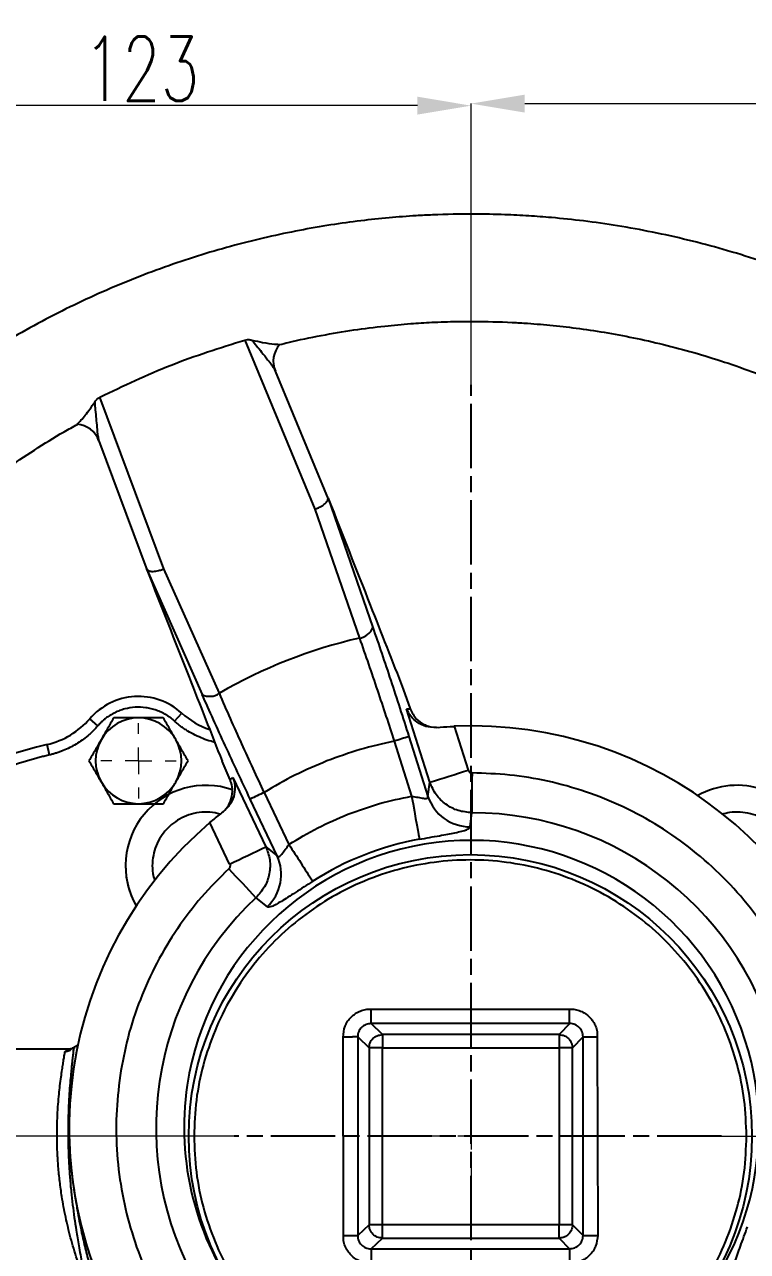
# Model space of a CAD drawing. Header units: millimetres. Extents: x 2251 to 4395, y 932 to 2449.
# Drawn here: x 3019.3 to 3154, y 1310.3 to 1539.1 of the extents above; entities that cross this region are included whole.
import ezdxf

# ---------------------------------------------------------------- set-up
doc = ezdxf.new("R2010")
doc.units = ezdxf.units.MM
doc.linetypes.add('AM_ISO08W050', pattern=[18, 12, -1.5, 3, -1.5])
for name, color, linetype, lineweight in [('10', 7, 'Continuous', 0), ('AM_5', 3, 'Continuous', 25), ('AM_7', 4, 'AM_ISO08W050', 25)]:
    doc.layers.add(name, color=color, linetype=linetype, lineweight=lineweight)
doc.styles.add('SLDTEXTSTYLE1', font='txt.shx', dxfattribs={"width": 0.7, "bigfont": 'gbcbig.shx'})
doc.dimstyles.new('SLDDIMSTYLE12$0', dxfattribs={"dimtxt": 12, "dimasz": 10, "dimexe": 0, "dimexo": 0.0625, "dimgap": 0.875, "dimtad": 1, "dimdec": 1, "dimlfac": 1.8, "dimrnd": 1e-09, "dimzin": 12, "dimdsep": 46, "dimtxsty": 'SLDTEXTSTYLE1', "dimcen": 0.09, "dimdle": 8.16, "dimclrd": 3, "dimclre": 3, "dimadec": 0, "dimazin": 3, "dimtfac": 1, "dimtdec": 1, "dimtofl": 0, "dimtmove": 0, "dimatfit": 3, "dimfxl": 0, "dimfrac": 2, "dimtolj": 1, "dimlwd": 5, "dimlwe": 5, "dimarcsym": 0})
doc.dimstyles.new('SLDDIMSTYLE12$3', dxfattribs={"dimtxt": 12, "dimasz": 10, "dimexe": 0, "dimexo": 0.0625, "dimgap": 0.875, "dimtad": 1, "dimdec": 1, "dimlfac": 1.8, "dimrnd": 1e-09, "dimzin": 12, "dimdsep": 46, "dimtxsty": 'SLDTEXTSTYLE1', "dimcen": 0.09, "dimdle": 8.16, "dimclrd": 3, "dimclre": 3, "dimadec": 0, "dimazin": 3, "dimtfac": 1, "dimtdec": 1, "dimtofl": 0, "dimtmove": 0, "dimatfit": 3, "dimfxl": 0, "dimfrac": 2, "dimtolj": 1, "dimlwd": 5, "dimlwe": 5, "dimarcsym": 0})

# ---------------------------------------------------------------- blocks, each defined once
blk = doc.blocks.new('SW_CENTERMARKSYMBOL_18')
at = {"layer": '10', "color": 0}
for p, q in [((0, 1), (0, 1.7)), ((0, 0), (0, 0.5)), ((-1, 0), (-1.7, 0)), ((0, 0), (-0.5, 0)), ((0, 0), (0, -0.5)), ((0, 0), (0.5, 0)), ((1, 0), (1.7, 0)), ((0, -1), (0, -1.7))]:
    blk.add_line(p, q, dxfattribs=at)
blk = doc.blocks.new('SW_CENTERMARKSYMBOL_25')
at = {"layer": '10', "color": 0}
for p, q in [((0, 1), (0, 1.4)), ((0, 0), (0, 0.5)), ((-1, 0), (-1.4, 0)), ((0, 0), (-0.5, 0)), ((0, 0), (0, -0.5)), ((0, 0), (0.5, 0)), ((1, 0), (1.4, 0)), ((0, -1), (0, -1.4))]:
    blk.add_line(p, q, dxfattribs=at)
blk = doc.blocks.new('*D79')
at = {"layer": 'AM_5', "color": 3, "lineweight": 5, "transparency": 16777216}
blk.add_line((3102.51, 1472.02), (3102.51, 1524.39), dxfattribs=at)
at = {"layer": 'AM_5', "color": 3, "linetype": 'Continuous', "lineweight": 5, "transparency": 16777216}
for p, q in [((3112.51, 1524.39), (3269.59, 1524.39)), ((3279.59, 1406.12), (3279.59, 1524.39))]:
    blk.add_line(p, q, dxfattribs=at)
at = {"layer": 'AM_5', "color": 3, "transparency": 16777216}
for points in [[(3112.51, 1526.06), (3112.51, 1522.72), (3102.51, 1524.39)], [(3269.59, 1526.06), (3269.59, 1522.72), (3279.59, 1524.39)]]:
    blk.add_solid(points, dxfattribs=at)
at = {"layer": 'Defpoints', "color": 0, "transparency": 16777216}
for p in [(3279.59, 1524.39), (3102.51, 1471.96), (3279.59, 1406.06)]:
    blk.add_point(p, dxfattribs=at)
at = {"layer": 'AM_5', "color": 0, "transparency": 16777216, "insert": (3191.05, 1531.26), "char_height": 12, "attachment_point": 5, "style": 'SLDTEXTSTYLE1'}
blk.add_mtext('\\A1;178', dxfattribs=at)
blk = doc.blocks.new('*D80')
at = {"layer": 'AM_5', "color": 3, "linetype": 'Continuous', "lineweight": 5, "transparency": 16777216}
for p, q in [((2979.59, 1366.36), (2979.59, 1524.01)), ((3092.51, 1524.01), (2989.59, 1524.01))]:
    blk.add_line(p, q, dxfattribs=at)
at = {"layer": 'AM_5', "color": 3, "lineweight": 5, "transparency": 16777216}
blk.add_line((3102.51, 1472.02), (3102.51, 1524.01), dxfattribs=at)
at = {"layer": 'AM_5', "color": 3, "transparency": 16777216}
for points in [[(2989.59, 1525.68), (2989.59, 1522.34), (2979.59, 1524.01)], [(3092.51, 1525.68), (3092.51, 1522.34), (3102.51, 1524.01)]]:
    blk.add_solid(points, dxfattribs=at)
at = {"layer": 'Defpoints', "color": 0, "transparency": 16777216}
for p in [(2979.59, 1524.01), (3102.51, 1471.96), (2979.59, 1366.29)]:
    blk.add_point(p, dxfattribs=at)
at = {"layer": 'AM_5', "color": 0, "transparency": 16777216, "insert": (3041.05, 1530.88), "char_height": 12, "attachment_point": 5, "style": 'SLDTEXTSTYLE1'}
blk.add_mtext('\\A1;123', dxfattribs=at)
blk = doc.blocks.new('*D73')
at = {"layer": 'AM_5', "color": 3, "lineweight": 5, "transparency": 16777216}
blk.add_line((3058.3, 1331.83), (2907.96, 1331.83), dxfattribs=at)
at = {"layer": 'AM_5', "color": 3, "linetype": 'Continuous', "lineweight": 5, "transparency": 16777216}
for p, q in [((2907.96, 1321.83), (2907.96, 1100.2)), ((3037.59, 1090.2), (2907.96, 1090.2))]:
    blk.add_line(p, q, dxfattribs=at)
at = {"layer": 'AM_5', "color": 3, "transparency": 16777216}
for points in [[(2906.29, 1321.83), (2909.62, 1321.83), (2907.96, 1331.83)], [(2906.29, 1100.2), (2909.62, 1100.2), (2907.96, 1090.2)]]:
    blk.add_solid(points, dxfattribs=at)
at = {"layer": 'Defpoints', "color": 0, "transparency": 16777216}
for p in [(3058.36, 1331.83), (2907.96, 1090.2), (3037.65, 1090.2)]:
    blk.add_point(p, dxfattribs=at)
at = {"layer": 'AM_5', "color": 0, "transparency": 16777216, "insert": (2901.08, 1164.12), "char_height": 12, "attachment_point": 5, "rotation": 90, "style": 'SLDTEXTSTYLE1'}
blk.add_mtext('\\A1;245', dxfattribs=at)
blk = doc.blocks.new('*D75')
at = {"layer": 'AM_5', "color": 3, "lineweight": 5, "transparency": 16777216}
blk.add_line((3394.85, 1449.28), (3409.2, 1449.28), dxfattribs=at)
at = {"layer": 'AM_5', "color": 3, "linetype": 'Continuous', "lineweight": 5, "transparency": 16777216}
for p, q in [((3409.2, 1439.28), (3409.2, 1341.83)), ((3149.26, 1331.83), (3409.2, 1331.83))]:
    blk.add_line(p, q, dxfattribs=at)
at = {"layer": 'AM_5', "color": 3, "transparency": 16777216}
for points in [[(3407.54, 1439.28), (3410.87, 1439.28), (3409.2, 1449.28)], [(3407.54, 1341.83), (3410.87, 1341.83), (3409.2, 1331.83)]]:
    blk.add_solid(points, dxfattribs=at)
at = {"layer": 'Defpoints', "color": 0, "transparency": 16777216}
for p in [(3394.79, 1449.28), (3149.2, 1331.83), (3409.2, 1331.83)]:
    blk.add_point(p, dxfattribs=at)
at = {"layer": 'AM_5', "color": 0, "transparency": 16777216, "insert": (3402.33, 1399.78), "char_height": 12, "attachment_point": 5, "rotation": 90, "style": 'SLDTEXTSTYLE1'}
blk.add_mtext('\\A1;115', dxfattribs=at)
blk = doc.blocks.new('*D65')
at = {"layer": 'AM_5', "color": 3, "linetype": 'Continuous', "lineweight": 5, "transparency": 16777216}
blk.add_line((3266.32, 1484.58), (3232.64, 1458.58), dxfattribs=at)
at = {"layer": 'AM_5', "color": 3, "lineweight": 5, "transparency": 16777216}
for p, q in [((3165.26, 1406.65), (3165.44, 1406.65)), ((3165.35, 1406.56), (3165.35, 1406.74))]:
    blk.add_line(p, q, dxfattribs=at)
at = {"layer": 'AM_5', "color": 3, "transparency": 16777216}
blk.add_solid([(3231.62, 1459.9), (3233.66, 1457.26), (3224.72, 1452.47)], dxfattribs=at)
at = {"layer": 'Defpoints', "color": 0, "transparency": 16777216}
for p in [(3224.72, 1452.47), (3105.98, 1360.82)]:
    blk.add_point(p, dxfattribs=at)
at = {"layer": 'AM_5', "color": 0, "transparency": 16777216, "insert": (3249.24, 1480.08), "char_height": 12, "attachment_point": 5, "rotation": 37.6642, "style": 'SLDTEXTSTYLE1'}
blk.add_mtext('\\A1;%%C345', dxfattribs=at)

msp = doc.modelspace()

# ---------------------------------------------------------------- linework, layer by layer
at = {"color": 7, "linetype": 'Continuous', "lineweight": 25}
for p, q in [((3060.326, 1480.303), (3073.403, 1448.75)), ((3075.93, 1450.641), (3066.017, 1474.484)), ((3045.257, 1437.66), (3033.319, 1469.661)), ((3033.118, 1461.521), (3042.116, 1437.317)), ((3075.842, 1450.825), (3084.18, 1426.72)), ((3073.403, 1448.75), (3081.691, 1424.708)), ((3042.055, 1437.512), (3052.385, 1414.192)), ((3055.58, 1414.42), (3045.257, 1437.66)), ((3089.852, 1415.213), (3091.157, 1411.532)), ((3032.942, 1408.365), (3031.428, 1409.673)), ((3047.227, 1409.236), (3048.571, 1410.717)), ((3090.49, 1411.496), (3091.157, 1411.532)), ((3094.826, 1397.842), (3090.49, 1411.496)), ((3094.136, 1408.43), (3095.026, 1408.158)), ((3095.026, 1408.158), (3095.031, 1408.158)), ((3095.031, 1408.158), (3096.48, 1408.066)), ((3099.367, 1408.259), (3101.96, 1400.093)), ((3088.171, 1405.486), (3091.427, 1395.232)), ((3090.922, 1406.353), (3094.463, 1395.201)), ((3023.936, 1402.922), (3023.482, 1404.87)), ((3057.588, 1398.302), (3056.092, 1401.754)), ((3057.588, 1398.302), (3058.121, 1398.741)), ((3058.121, 1398.741), (3064.264, 1385.8)), ((3063.947, 1395.941), (3068.561, 1386.222)), ((3094.463, 1395.201), (3094.826, 1397.842)), ((3057.326, 1393.623), (3057.33, 1393.626)), ((3057.33, 1393.626), (3057.657, 1394.315)), ((3066.358, 1384.127), (3061.341, 1394.698)), ((3102.355, 1389.516), (3102.671, 1392.149)), ((3057.5, 1382.575), (3053.827, 1390.315)), ((3064.264, 1385.8), (3066.358, 1384.127)), ((3038.088, 1382.294), (3038.088, 1382.245)), ((3062.41, 1376.285), (3064.464, 1374.587)), ((3083.854, 1355.493), (3120.825, 1355.505)), ((3085.965, 1350.762), (3083.854, 1352.829)), ((3120.888, 1352.829), (3083.854, 1352.829)), ((3120.888, 1352.829), (3118.94, 1350.762)), ((3078.707, 1313.304), (3078.672, 1350.277)), ((3081.368, 1350.343), (3083.478, 1348.276)), ((3081.368, 1350.343), (3081.368, 1313.309)), ((3118.94, 1350.762), (3085.965, 1350.762)), ((3121.428, 1348.275), (3123.372, 1350.338)), ((3123.372, 1313.313), (3123.372, 1350.338)), ((3126.034, 1350.333), (3126.11, 1313.308)), ((3027.562, 1348.062), (3017.415, 1348.062)), ((3028.498, 1348.371), (3028.585, 1348.378)), ((3028.585, 1348.378), (3028.707, 1348.388)), ((3028.798, 1348.598), (3028.79, 1348.491)), ((3083.478, 1348.276), (3083.478, 1315.301)), ((3085.965, 1315.305), (3085.965, 1348.28)), ((3085.965, 1348.28), (3118.94, 1348.28)), ((3118.94, 1348.28), (3118.94, 1315.305)), ((3121.428, 1315.301), (3121.428, 1348.275)), ((3027.587, 1333.519), (3027.587, 1333.506)), ((3049.861, 1331.962), (3049.861, 1331.953)), ((3083.478, 1315.301), (3081.368, 1313.309)), ((3118.94, 1315.305), (3085.965, 1315.305)), ((3123.372, 1313.313), (3121.428, 1315.301)), ((3083.858, 1310.825), (3085.965, 1312.812)), ((3085.965, 1312.812), (3118.94, 1312.812)), ((3118.94, 1312.812), (3120.884, 1310.825)), ((3083.858, 1310.825), (3120.884, 1310.825))]:
    msp.add_line(p, q, dxfattribs=at)
at = {"color": 7, "linetype": 'Continuous', "lineweight": 25, "flags": 128}
for points in [[(3102.681, 1399.562), (3102.679, 1398.228), (3102.678, 1396.937), (3102.676, 1395.73), (3102.674, 1394.646), (3102.673, 1393.719), (3102.672, 1392.979), (3102.671, 1392.45), (3102.671, 1392.149)], [(3091.427, 1395.232), (3091.688, 1393.786), (3091.941, 1392.387), (3092.177, 1391.079), (3092.39, 1389.904), (3092.571, 1388.899), (3092.716, 1388.098), (3092.82, 1387.525), (3092.88, 1387.198)], [(3085.965, 1350.762), (3085.965, 1350.674), (3085.965, 1350.506), (3085.965, 1350.263), (3085.965, 1349.953), (3085.965, 1349.587), (3085.965, 1349.176), (3085.965, 1348.736), (3085.965, 1348.28)], [(3118.94, 1350.762), (3118.94, 1350.674), (3118.94, 1350.506), (3118.94, 1350.263), (3118.94, 1349.953), (3118.94, 1349.587), (3118.94, 1349.176), (3118.94, 1348.736), (3118.94, 1348.28)], [(3085.965, 1312.812), (3085.965, 1312.899), (3085.965, 1313.067), (3085.965, 1313.311), (3085.965, 1313.623), (3085.965, 1313.991), (3085.965, 1314.404), (3085.965, 1314.847), (3085.965, 1315.305)], [(3118.94, 1312.812), (3118.94, 1312.899), (3118.94, 1313.067), (3118.94, 1313.311), (3118.94, 1313.623), (3118.94, 1313.991), (3118.94, 1314.404), (3118.94, 1314.847), (3118.94, 1315.305)], [(3083.858, 1310.825), (3083.858, 1310.729), (3083.858, 1310.544), (3083.858, 1310.275), (3083.858, 1309.933), (3083.858, 1309.527), (3083.858, 1309.073), (3083.858, 1308.586), (3083.858, 1308.082)], [(3120.884, 1310.825), (3120.884, 1310.729), (3120.884, 1310.544), (3120.884, 1310.275), (3120.884, 1309.933), (3120.884, 1309.527), (3120.884, 1309.073), (3120.884, 1308.586), (3120.884, 1308.082)]]:
    msp.add_lwpolyline(points, dxfattribs=at)
at = {"color": 7, "linetype": 'Continuous', "lineweight": 25}
msp.add_circle((3102.361, 1331.828), 52.5, dxfattribs=at)
for centre, radius, start, end in [((3070.305, 1476.328), 4.668, 137.52481, 203.27152), ((3028.724, 1459.944), 4.668, 19.7383, 85.47923), ((3081.297, 1427.741), 3.058, 277.39752, 340.49784), ((3102.587, 1333.396), 93.672, 102.88972, 120.12054), ((3053.796, 1416.916), 3.068, 242.60529, 305.56074), ((3040.509, 1401.828), 12, 47.79455, 139.17857), ((3020.077, 1419.478), 15, 283.12199, 319.17857), ((3040.509, 1401.828), 8, 90, 150), ((3040.509, 1401.828), 8, 30, 90), ((3058.648, 1421.828), 15, 227.79455, 251.05872), ((3102.587, 1333.328), 75, 10.54851, 92.46086), ((3040.509, 1401.828), 8, 150, 210), ((3040.509, 1401.828), 8, 330, 30), ((3211.445, 1019.289), 405.394, 107.29542, 107.70302), ((3040.509, 1331.828), 75, 103.12199, 152.6419), ((2781.889, 2402.056), 1051.844, 287.308245, 287.715785), ((3040.509, 1401.828), 8, 210, 270), ((3053.088, 1382.256), 15, 70.68701, 209.89018), ((3040.509, 1401.828), 8, 270, 330), ((3247.873, 1007.06), 430.183, 115.31225, 115.69693), ((3152.083, 1382.256), 15, 70.97396, 119.21781), ((3102.324, 1397.793), 8.277, 198.25, 270.21482), ((3102.587, 1333.34), 58.809, 13.09228, 89.91829), ((3102.587, 1333.328), 75, 130.5515, 212.46111), ((3102.587, 1333.419), 53.574, 308.26934, 171.50515), ((3102.587, 1333.402), 54.664, 100.22856, 122.78193), ((2580.594, 2391.503), 1115.963, 295.299462, 295.684155), ((5061.15, 2667.469), 2368.967, 212.741266, 212.938789), ((3053.088, 1382.206), 15, 179.85416, 209.77464), ((3058.839, 1380.661), 8.279, 312.79782, 24.74766), ((4305.709, 2547.49), 1708.073, 223.040922, 223.289717), ((3102.587, 1333.34), 58.809, 133.09211, 209.9183), ((3085.426, 982.744), 365.536, 89.91553, 90.30529), ((3119.485, 988.494), 359.787, 89.69056, 90.08686), ((3102.587, 1333.419), 53.574, 171.50512, 216.90515), ((3102.587, 1333.316), 75, 179.85416, 214.67082), ((3085.426, 949.769), 365.536, 89.91553, 90.30529), ((3119.485, 955.519), 359.787, 89.69056, 90.08686), ((3125.51, 1709.073), 395.766, 269.69056, 270.08686)]:
    msp.add_arc(centre, radius, start, end, dxfattribs=at)
for points, knots in [([(3102.154, 1163.097), (3104.714, 1163.122), (3108.295, 1163.157), (3113.564, 1163.435), (3118.028, 1163.771), (3123.344, 1164.336), (3128.913, 1165.11), (3134.727, 1166.12), (3140.698, 1167.376), (3146.774, 1168.886), (3152.912, 1170.657), (3159.077, 1172.691), (3165.241, 1174.991), (3171.378, 1177.556), (3177.466, 1180.386), (3183.485, 1183.48), (3189.418, 1186.835), (3195.247, 1190.447), (3200.957, 1194.312), (3206.532, 1198.427), (3211.96, 1202.784), (3217.225, 1207.378), (3222.317, 1212.203), (3227.222, 1217.25), (3231.928, 1222.513), (3236.426, 1227.983), (3240.704, 1233.651), (3244.753, 1239.509), (3248.563, 1245.545), (3252.124, 1251.751), (3255.43, 1258.116), (3258.471, 1264.628), (3261.24, 1271.277), (3263.73, 1278.052), (3265.935, 1284.94), (3267.85, 1291.928), (3269.469, 1299.006), (3270.787, 1306.16), (3271.799, 1313.377), (3272.504, 1320.644), (3272.897, 1327.948), (3272.976, 1335.276), (3272.739, 1342.614), (3272.184, 1349.949), (3271.312, 1357.266), (3270.122, 1364.553), (3268.614, 1371.796), (3266.789, 1378.98), (3264.648, 1386.093), (3262.194, 1393.121), (3259.43, 1400.049), (3256.357, 1406.866), (3252.98, 1413.556), (3249.302, 1420.108), (3245.329, 1426.508), (3241.064, 1432.744), (3236.512, 1438.802), (3231.68, 1444.67), (3226.573, 1450.336), (3221.197, 1455.789), (3215.75, 1460.837), (3210.277, 1465.489), (3204.818, 1469.758), (3199.194, 1473.801), (3193.412, 1477.609), (3187.485, 1481.177), (3181.422, 1484.499), (3175.236, 1487.569), (3168.94, 1490.383), (3162.546, 1492.935), (3156.071, 1495.221), (3149.533, 1497.237), (3142.958, 1498.98), (3136.385, 1500.445), (3129.892, 1501.626), (3123.602, 1502.523), (3118.078, 1503.107), (3113.196, 1503.474), (3108.371, 1503.714), (3102.397, 1503.831), (3096.88, 1503.721), (3091.611, 1503.449), (3087.147, 1503.112), (3081.831, 1502.547), (3076.262, 1501.773), (3070.448, 1500.763), (3064.477, 1499.507), (3058.401, 1497.996), (3052.263, 1496.226), (3046.098, 1494.192), (3039.934, 1491.892), (3033.797, 1489.327), (3027.709, 1486.496), (3021.69, 1483.403), (3015.757, 1480.048), (3009.928, 1476.436), (3004.218, 1472.57), (2998.642, 1468.456), (2993.215, 1464.099), (2987.95, 1459.505), (2982.858, 1454.68), (2977.953, 1449.633), (2973.246, 1444.37), (2968.749, 1438.9), (2964.47, 1433.231), (2960.422, 1427.374), (2956.612, 1421.338), (2953.05, 1415.132), (2949.746, 1408.767), (2946.703, 1402.255), (2943.941, 1395.604), (2941.604, 1389.321), (2940.325, 1385.216), (2939.762, 1383.408)], [0, 0, 0, 0, 0.0102074, 0.014274, 0.021037, 0.0280561, 0.0355867, 0.0434511, 0.0515783, 0.0599113, 0.0684099, 0.0770439, 0.085791, 0.0946336, 0.1035582, 0.112554, 0.1216124, 0.1307262, 0.1398897, 0.1490979, 0.1583469, 0.1676331, 0.1769537, 0.1863062, 0.1956884, 0.2050985, 0.2145348, 0.2239961, 0.233481, 0.2429885, 0.2525178, 0.262068, 0.2716385, 0.2812287, 0.2908382, 0.3004664, 0.3101132, 0.3197782, 0.3294613, 0.3391624, 0.3488814, 0.3586183, 0.3683733, 0.3781464, 0.387938, 0.3977483, 0.4075776, 0.4174265, 0.4272956, 0.4371854, 0.4470968, 0.4570307, 0.4669882, 0.4769704, 0.486979, 0.4970156, 0.5070822, 0.5171812, 0.5273154, 0.5374882, 0.5477037, 0.5569145, 0.5661226, 0.5753266, 0.5845258, 0.5937191, 0.6029052, 0.6120821, 0.6212471, 0.6303962, 0.6395236, 0.6486197, 0.6576679, 0.6666375, 0.6754633, 0.6839789, 0.6919633, 0.6976055, 0.7035012, 0.7112199, 0.7214273, 0.7254939, 0.7322569, 0.739276, 0.7468066, 0.754671, 0.7627982, 0.7711312, 0.7796298, 0.7882638, 0.7970109, 0.8058535, 0.8147781, 0.8237739, 0.8328323, 0.8419461, 0.8511096, 0.8603178, 0.8695668, 0.878853, 0.8881736, 0.8975261, 0.9069083, 0.9163184, 0.9257547, 0.935216, 0.9447009, 0.9542084, 0.9637377, 0.9732879, 0.9828584, 0.9924486, 1, 1, 1, 1]), ([(3066.87, 1479.456), (3067.385, 1479.59), (3069.933, 1480.252), (3074.53, 1481.176), (3080.535, 1482.204), (3086.103, 1482.911), (3090.948, 1483.357), (3095.418, 1483.635), (3099.323, 1483.773), (3101.922, 1483.782), (3102.97, 1483.786)], [0, 0, 0, 0, 0.0437848, 0.2166657, 0.3856416, 0.5451731, 0.6784691, 0.7860719, 0.9137261, 1, 1, 1, 1]), ([(3102.97, 1483.786), (3105.371, 1483.749), (3108.729, 1483.696), (3113.672, 1483.392), (3117.862, 1483.035), (3122.848, 1482.444), (3128.07, 1481.645), (3133.516, 1480.607), (3139.104, 1479.323), (3144.783, 1477.785), (3150.511, 1475.987), (3156.255, 1473.927), (3161.985, 1471.602), (3167.677, 1469.015), (3173.309, 1466.165), (3178.861, 1463.055), (3184.314, 1459.688), (3189.651, 1456.069), (3194.857, 1452.202), (3199.916, 1448.093), (3204.814, 1443.749), (3209.537, 1439.176), (3214.073, 1434.383), (3218.409, 1429.377), (3222.534, 1424.168), (3226.436, 1418.765), (3230.105, 1413.177), (3233.532, 1407.416), (3236.706, 1401.493), (3239.62, 1395.418), (3242.264, 1389.203), (3244.632, 1382.861), (3246.717, 1376.403), (3248.512, 1369.844), (3250.012, 1363.196), (3251.21, 1356.472), (3252.107, 1349.686), (3252.683, 1342.852), (3252.957, 1336.786), (3252.905, 1333.002), (3252.885, 1331.508)], [0, 0, 0, 0, 0.0302952, 0.0423856, 0.0624901, 0.08336, 0.1057536, 0.1291426, 0.1533151, 0.1781023, 0.2033838, 0.2290707, 0.2550958, 0.2814075, 0.3079654, 0.3347376, 0.3616982, 0.3888263, 0.4161047, 0.4435189, 0.4710571, 0.4987089, 0.526466, 0.5543209, 0.5822674, 0.6103001, 0.6384144, 0.6666062, 0.6948723, 0.7232096, 0.7516156, 0.7800883, 0.8086258, 0.8372268, 0.86589, 0.8946146, 0.9234, 0.9522458, 0.9811519, 1, 1, 1, 1]), ([(3033.319, 1469.661), (3037.694, 1471.756), (3046.443, 1475.946), (3055.698, 1478.85), (3060.326, 1480.303)], [0, 0, 0, 0, 0.5000005, 1, 1, 1, 1]), ([(3060.326, 1480.303), (3060.487, 1480.335), (3060.88, 1480.413), (3061.328, 1480.355), (3061.593, 1480.298), (3061.662, 1480.283)], [0, 0, 0, 0, 0.341269, 0.8293072, 1, 1, 1, 1]), ([(3061.662, 1480.283), (3062.334, 1480.135), (3063.86, 1479.8), (3065.56, 1479.563), (3066.558, 1479.487), (3066.839, 1479.482), (3066.865, 1479.481), (3066.862, 1479.48), (3066.862, 1479.48)], [0, 0, 0, 0, 0.2966806, 0.6733316, 0.8397548, 0.9603625, 0.9947799, 1, 1, 1, 1]), ([(3061.662, 1480.283), (3061.944, 1479.933), (3062.558, 1479.173), (3063.546, 1477.936), (3064.38, 1476.897), (3064.982, 1476.111), (3065.318, 1475.652), (3065.618, 1475.214), (3065.872, 1474.811), (3065.973, 1474.583), (3066.017, 1474.484)], [0, 0, 0, 0, 0.1610867, 0.3498451, 0.5866141, 0.6799431, 0.7629076, 0.8357476, 0.9281628, 1, 1, 1, 1]), ([(3032.338, 1468.711), (3032.453, 1468.872), (3032.658, 1469.16), (3033.014, 1469.489), (3033.245, 1469.619), (3033.319, 1469.661)], [0, 0, 0, 0, 0.4617935, 0.8273361, 1, 1, 1, 1]), ([(3029.092, 1464.598), (3029.091, 1464.598), (3029.084, 1464.593), (3029.239, 1464.737), (3029.788, 1465.322), (3030.578, 1466.268), (3031.447, 1467.412), (3032.042, 1468.278), (3032.338, 1468.711)], [0, 0, 0, 0, 0.0052395, 0.1256641, 0.3267214, 0.5479449, 0.7742384, 1, 1, 1, 1]), ([(3032.338, 1468.711), (3032.372, 1468.232), (3032.445, 1467.183), (3032.613, 1465.61), (3032.752, 1463.947), (3032.869, 1462.458), (3033.045, 1461.795), (3033.118, 1461.521)], [0, 0, 0, 0, 0.1729775, 0.3788008, 0.583252, 0.8278203, 1, 1, 1, 1]), ([(2994.003, 1229.504), (2993.042, 1230.505), (2990.553, 1233.097), (2986.771, 1237.511), (2982.64, 1242.713), (2978.739, 1248.118), (2975.07, 1253.705), (2971.643, 1259.466), (2968.469, 1265.39), (2965.555, 1271.465), (2962.911, 1277.68), (2960.542, 1284.022), (2958.458, 1290.479), (2956.663, 1297.039), (2955.163, 1303.687), (2953.964, 1310.411), (2953.07, 1317.197), (2952.485, 1324.03), (2952.211, 1330.898), (2952.252, 1337.786), (2952.61, 1344.678), (2953.285, 1351.562), (2954.278, 1358.422), (2955.589, 1365.244), (2957.219, 1372.013), (2959.164, 1378.715), (2961.424, 1385.335), (2963.996, 1391.858), (2966.877, 1398.271), (2970.063, 1404.559), (2973.551, 1410.708), (2977.336, 1416.703), (2981.412, 1422.533), (2985.775, 1428.181), (2990.419, 1433.637), (2995.338, 1438.886), (3000.348, 1443.743), (3005.402, 1448.215), (3010.461, 1452.312), (3015.687, 1456.189), (3021.081, 1459.819), (3025.557, 1462.617), (3028.282, 1464.114), (3029.108, 1464.568)], [0, 0, 0, 0, 0.0151775, 0.0393292, 0.0635604, 0.0878663, 0.1122429, 0.1366868, 0.161195, 0.1857649, 0.2103945, 0.2350819, 0.2598255, 0.2846241, 0.3094766, 0.3343824, 0.3593409, 0.3843518, 0.409415, 0.4345306, 0.4596989, 0.4849206, 0.5101965, 0.5355275, 0.5609152, 0.5863611, 0.6118672, 0.6374358, 0.6630699, 0.6887726, 0.714548, 0.7404006, 0.7663359, 0.7923603, 0.8184816, 0.8447092, 0.8710544, 0.8948026, 0.918543, 0.942272, 0.9659875, 0.9896862, 1, 1, 1, 1]), ([(3073.403, 1448.75), (3073.44, 1448.763), (3073.544, 1448.801), (3073.889, 1448.938), (3074.518, 1449.239), (3075.139, 1449.66), (3075.537, 1450.051), (3075.817, 1450.431), (3075.832, 1450.67), (3075.842, 1450.825)], [0, 0, 0, 0, 0.0260711, 0.0753359, 0.2510277, 0.500322, 0.632163, 0.7609985, 1, 1, 1, 1]), ([(3075.842, 1450.825), (3075.841, 1450.831), (3075.84, 1450.845), (3075.85, 1450.831), (3075.879, 1450.768), (3075.911, 1450.689), (3075.93, 1450.641)], [0, 0, 0, 0, 0.1147934, 0.2642503, 0.5426543, 1, 1, 1, 1]), ([(3075.93, 1450.641), (3078.521, 1444.047), (3083.148, 1432.272), (3087.804, 1420.425), (3089.852, 1415.213)], [0, 0, 0, 0, 0.5600004, 1, 1, 1, 1]), ([(3042.116, 1437.317), (3042.102, 1437.353), (3042.074, 1437.426), (3042.048, 1437.499), (3042.043, 1437.525), (3042.047, 1437.524), (3042.053, 1437.515), (3042.055, 1437.512)], [0, 0, 0, 0, 0.3325712, 0.6879646, 0.8313814, 0.949784, 1, 1, 1, 1]), ([(3042.055, 1437.512), (3042.169, 1437.406), (3042.343, 1437.242), (3042.808, 1437.156), (3043.367, 1437.141), (3044.109, 1437.257), (3044.774, 1437.466), (3045.119, 1437.602), (3045.222, 1437.645), (3045.257, 1437.66)], [0, 0, 0, 0, 0.2389954, 0.3678324, 0.4996781, 0.7489725, 0.9246805, 0.9739408, 1, 1, 1, 1]), ([(3042.116, 1437.317), (3044.717, 1430.698), (3049.362, 1418.879), (3054.035, 1406.987), (3056.092, 1401.754)], [0, 0, 0, 0, 0.5600002, 1, 1, 1, 1]), ([(3084.18, 1426.72), (3084.733, 1425.111), (3085.84, 1421.893), (3087.534, 1416.822), (3089.236, 1411.631), (3090.359, 1408.116), (3090.922, 1406.353)], [0, 0, 0, 0, 0.2492462, 0.4987214, 0.7485201, 1, 1, 1, 1]), ([(3081.691, 1424.708), (3082.254, 1423.095), (3083.361, 1419.927), (3085.024, 1415.028), (3086.627, 1410.223), (3087.663, 1407.044), (3088.171, 1405.486)], [0, 0, 0, 0, 0.2645644, 0.5194287, 0.7645782, 1, 1, 1, 1]), ([(3061.341, 1394.698), (3060.55, 1396.371), (3058.973, 1399.707), (3056.679, 1404.665), (3054.461, 1409.529), (3053.076, 1412.638), (3052.385, 1414.192)], [0, 0, 0, 0, 0.2514799, 0.5012785, 0.7507527, 1, 1, 1, 1]), ([(3063.947, 1395.941), (3063.256, 1397.427), (3061.845, 1400.459), (3059.741, 1405.066), (3057.617, 1409.784), (3056.268, 1412.856), (3055.58, 1414.42)], [0, 0, 0, 0, 0.2354209, 0.48057, 0.7354347, 1, 1, 1, 1]), ([(3047.227, 1409.236), (3047.145, 1409.309), (3046.981, 1409.455), (3046.726, 1409.663), (3046.466, 1409.863), (3046.199, 1410.054), (3045.925, 1410.237), (3045.453, 1410.53), (3044.763, 1410.897), (3043.83, 1411.279), (3042.863, 1411.565), (3041.556, 1411.812), (3039.897, 1411.875), (3038.258, 1411.611), (3036.991, 1411.207), (3036.066, 1410.806), (3035.186, 1410.314), (3034.5, 1409.834), (3033.986, 1409.413), (3033.62, 1409.082), (3033.27, 1408.734), (3033.051, 1408.488), (3032.942, 1408.365)], [0, 0, 0, 0, 0.0206691, 0.0412953, 0.0619009, 0.0825084, 0.1031401, 0.1238183, 0.1869425, 0.2500997, 0.3132238, 0.3763811, 0.5000034, 0.6236257, 0.6867499, 0.7499071, 0.8130312, 0.8761885, 0.907173, 0.938086, 0.9690031, 1, 1, 1, 1]), ([(3035.89, 1409.828), (3035.509, 1409.167), (3035.126, 1408.504), (3034.356, 1407.171), (3033.97, 1406.501), (3033.581, 1405.828)], [0, 0, 0, 0, 0.5, 0.5, 1, 1, 1, 1]), ([(3040.509, 1409.828), (3039.732, 1409.828), (3038.959, 1409.828), (3037.42, 1409.828), (3036.654, 1409.828), (3035.89, 1409.828)], [0, 0, 0, 0, 0.5, 0.5, 1, 1, 1, 1]), ([(3045.128, 1409.828), (3044.364, 1409.828), (3043.598, 1409.828), (3042.059, 1409.828), (3041.286, 1409.828), (3040.509, 1409.828)], [0, 0, 0, 0, 0.5, 0.5, 1, 1, 1, 1]), ([(3047.437, 1405.828), (3047.049, 1406.501), (3046.662, 1407.171), (3045.893, 1408.504), (3045.51, 1409.167), (3045.128, 1409.828)], [0, 0, 0, 0, 0.5, 0.5, 1, 1, 1, 1]), ([(3096.091, 1408.048), (3095.39, 1408.073), (3093.99, 1408.124), (3092.397, 1408.991), (3091.178, 1410.111), (3090.719, 1411.034), (3090.49, 1411.496)], [0, 0, 0, 0, 0.2499493, 0.4997481, 0.749457, 1, 1, 1, 1]), ([(3091.157, 1411.532), (3091.496, 1410.854), (3092.081, 1409.684), (3093.34, 1408.776), (3094.01, 1408.484), (3094.136, 1408.43)], [0, 0, 0, 0, 0.5280154, 0.9113192, 1, 1, 1, 1]), ([(3032.942, 1408.365), (3032.858, 1408.27), (3032.691, 1408.079), (3032.433, 1407.801), (3032.17, 1407.528), (3031.9, 1407.261), (3031.624, 1407), (3031.343, 1406.745), (3030.812, 1406.286), (3030.004, 1405.656), (3028.88, 1404.914), (3027.701, 1404.264), (3026.681, 1403.802), (3025.848, 1403.483), (3025.219, 1403.27), (3024.582, 1403.08), (3024.152, 1402.975), (3023.936, 1402.922)], [0, 0, 0, 0, 0.0355348, 0.0710273, 0.1064952, 0.1419563, 0.1774283, 0.212929, 0.248476, 0.3742156, 0.5000052, 0.6257448, 0.7515345, 0.8136891, 0.8757548, 0.9378267, 1, 1, 1, 1]), ([(3054.701, 1405.293), (3054.474, 1405.347), (3053.739, 1405.538), (3052.518, 1405.946), (3051.072, 1406.582), (3049.924, 1407.221), (3049.049, 1407.79), (3048.419, 1408.242), (3047.809, 1408.722), (3047.421, 1409.064), (3047.227, 1409.236)], [0.31807069, 0.31807069, 0.31807069, 0.31807069, 0.37393701, 0.50000796, 0.62603655, 0.7521075, 0.8141375, 0.87604322, 0.93795421, 1, 1, 1, 1]), ([(3096.091, 1408.048), (3096.925, 1408.113), (3097.994, 1408.197), (3099.12, 1408.248), (3099.367, 1408.259)], [0, 0, 0, 0, 0.7808444, 1, 1, 1, 1]), ([(3033.581, 1405.828), (3033.192, 1405.155), (3032.806, 1404.486), (3032.036, 1403.153), (3031.653, 1402.49), (3031.272, 1401.828)], [0, 0, 0, 0, 0.5, 0.5, 1, 1, 1, 1]), ([(3049.747, 1401.828), (3049.365, 1402.49), (3048.982, 1403.153), (3048.212, 1404.486), (3047.826, 1405.155), (3047.437, 1405.828)], [0, 0, 0, 0, 0.5, 0.5, 1, 1, 1, 1]), ([(3023.936, 1402.922), (3023.647, 1402.854), (3023.068, 1402.716), (3022.203, 1402.497), (3021.341, 1402.269), (3020.483, 1402.03), (3019.627, 1401.78), (3018.775, 1401.52), (3017.926, 1401.249), (3017.08, 1400.968), (3016.237, 1400.677), (3015.398, 1400.375), (3013.264, 1399.579), (3009.884, 1398.158), (3005.343, 1395.867), (3000.943, 1393.248), (2996.697, 1390.296), (2992.657, 1387.039), (2988.847, 1383.491), (2985.298, 1379.681), (2982.042, 1375.64), (2979.089, 1371.395), (2977.207, 1368.233), (2976.273, 1366.509), (2976.158, 1366.295)], [0, 0, 0, 0, 0.01099053, 0.02197379, 0.03295142, 0.04392506, 0.05489634, 0.06586691, 0.0768384, 0.08781247, 0.09879074, 0.10977487, 0.12076647, 0.18292088, 0.24508187, 0.3084864, 0.37189735, 0.435946, 0.50000088, 0.56404953, 0.62810441, 0.69150893, 0.75491988, 0.76391048, 0.76391048, 0.76391048, 0.76391048]), ([(3031.272, 1401.828), (3031.653, 1401.167), (3032.036, 1400.504), (3032.806, 1399.171), (3033.192, 1398.501), (3033.581, 1397.828)], [0, 0, 0, 0, 0.5, 0.5, 1, 1, 1, 1]), ([(3047.437, 1397.828), (3047.826, 1398.501), (3048.212, 1399.171), (3048.982, 1400.504), (3049.365, 1401.167), (3049.747, 1401.828)], [0, 0, 0, 0, 0.5, 0.5, 1, 1, 1, 1]), ([(3058.121, 1398.741), (3058.267, 1398.247), (3058.56, 1397.258), (3058.43, 1395.607), (3057.854, 1393.885), (3056.864, 1392.892), (3056.368, 1392.396)], [0, 0, 0, 0, 0.2505534, 0.5002592, 0.7500542, 1, 1, 1, 1]), ([(3057.657, 1394.315), (3057.818, 1394.904), (3058.139, 1396.082), (3057.928, 1397.437), (3057.656, 1398.131), (3057.588, 1398.302)], [0, 0, 0, 0, 0.43033155, 0.858978, 1, 1, 1, 1]), ([(3101.96, 1400.093), (3101.992, 1400.019), (3102.054, 1399.872), (3102.227, 1399.701), (3102.441, 1399.585), (3102.601, 1399.57), (3102.681, 1399.562)], [0, 0, 0, 0, 0.25014976, 0.49937147, 0.74925843, 1, 1, 1, 1]), ([(3167.102, 1348.33), (3166.5, 1350.597), (3165.285, 1355.182), (3162.513, 1361.832), (3158.998, 1368.31), (3154.683, 1374.466), (3149.622, 1380.172), (3143.907, 1385.282), (3137.642, 1389.7), (3130.943, 1393.346), (3123.973, 1396.165), (3116.871, 1398.131), (3109.767, 1399.335), (3105.026, 1399.487), (3102.681, 1399.562)], [0, 0, 0, 0, 0.07919299, 0.16015936, 0.24278284, 0.32785451, 0.41364109, 0.49999999, 0.58635361, 0.67214028, 0.75721715, 0.83983537, 0.92080432, 1, 1, 1, 1]), ([(3033.581, 1397.828), (3033.97, 1397.155), (3034.356, 1396.486), (3035.126, 1395.153), (3035.509, 1394.49), (3035.89, 1393.828)], [0, 0, 0, 0, 0.5, 0.5, 1, 1, 1, 1]), ([(3045.128, 1393.828), (3045.51, 1394.49), (3045.893, 1395.153), (3046.662, 1396.486), (3047.049, 1397.155), (3047.437, 1397.828)], [0, 0, 0, 0, 0.5, 0.5, 1, 1, 1, 1]), ([(3102.671, 1392.149), (3101.804, 1392.231), (3100.071, 1392.394), (3097.745, 1393.638), (3095.848, 1395.462), (3095.167, 1397.048), (3094.826, 1397.842)], [0, 0, 0, 0, 0.2503671, 0.5005248, 0.7501034, 1, 1, 1, 1]), ([(3035.89, 1393.828), (3036.654, 1393.828), (3037.42, 1393.828), (3038.959, 1393.828), (3039.732, 1393.828), (3040.509, 1393.828)], [0, 0, 0, 0, 0.5, 0.5, 1, 1, 1, 1]), ([(3040.509, 1393.828), (3041.286, 1393.828), (3042.059, 1393.828), (3043.598, 1393.828), (3044.364, 1393.828), (3045.128, 1393.828)], [0, 0, 0, 0, 0.5, 0.5, 1, 1, 1, 1]), ([(3056.061, 1392.14), (3056.422, 1392.472), (3056.907, 1392.917), (3057.241, 1393.48), (3057.326, 1393.623)], [0, 0, 0, 0, 0.7449704, 1, 1, 1, 1]), ([(3091.427, 1395.232), (3091.828, 1395.163), (3092.619, 1395.025), (3093.492, 1394.847), (3094.026, 1394.802), (3094.312, 1394.84), (3094.475, 1394.968), (3094.467, 1395.122), (3094.463, 1395.201)], [0, 0, 0, 0, 0.2616178, 0.5161546, 0.6376198, 0.7555299, 0.8740541, 1, 1, 1, 1]), ([(3055.707, 1391.868), (3055.4, 1391.962), (3054.462, 1392.247), (3052.803, 1392.315), (3050.842, 1392.081), (3049.003, 1391.455), (3047.36, 1390.549), (3046.457, 1389.734), (3046.017, 1389.337)], [0, 0, 0, 0, 0.0913222, 0.2798441, 0.468366, 0.6532648, 0.8313182, 1, 1, 1, 1]), ([(3053.827, 1390.315), (3054.506, 1390.885), (3055.375, 1391.614), (3056.19, 1392.255), (3056.368, 1392.396)], [0, 0, 0, 0, 0.78080054, 1, 1, 1, 1]), ([(3156.694, 1391.11), (3156.593, 1391.172), (3155.948, 1391.568), (3154.584, 1391.995), (3152.671, 1392.311), (3150.865, 1392.266), (3149.77, 1391.965), (3149.303, 1391.837)], [0, 0, 0, 0, 0.0465662, 0.2977915, 0.5537993, 0.8098071, 1, 1, 1, 1]), ([(3046.017, 1389.337), (3045.629, 1388.908), (3044.833, 1388.028), (3043.939, 1386.433), (3043.311, 1384.652), (3043.046, 1382.751), (3043.096, 1381.007), (3043.389, 1379.958), (3043.509, 1379.529)], [0, 0, 0, 0, 0.1629563, 0.3344814, 0.5122355, 0.6932761, 0.8743167, 1, 1, 1, 1]), ([(3092.88, 1387.198), (3093.515, 1387.312), (3094.8, 1387.542), (3096.587, 1387.857), (3098.189, 1388.143), (3099.625, 1388.42), (3100.834, 1388.698), (3101.694, 1388.975), (3102.231, 1389.247), (3102.313, 1389.425), (3102.355, 1389.516)], [0, 0, 0, 0, 0.1222892, 0.2475486, 0.3637592, 0.4805658, 0.6189284, 0.7530679, 0.8736947, 1, 1, 1, 1]), ([(3064.264, 1385.8), (3064.555, 1384.991), (3065.137, 1383.371), (3064.999, 1380.747), (3064.148, 1378.245), (3062.99, 1376.94), (3062.41, 1376.285)], [0, 0, 0, 0, 0.248705, 0.4981896, 0.7483774, 1, 1, 1, 1]), ([(3066.358, 1384.127), (3066.409, 1384.067), (3066.509, 1383.949), (3066.715, 1383.966), (3066.952, 1384.134), (3067.312, 1384.53), (3067.829, 1385.257), (3068.314, 1385.897), (3068.561, 1386.222)], [0, 0, 0, 0, 0.1251651, 0.2440023, 0.362149, 0.4834229, 0.7377951, 1, 1, 1, 1]), ([(3057.5, 1382.575), (3057.528, 1382.5), (3057.583, 1382.35), (3057.573, 1382.107), (3057.496, 1381.876), (3057.389, 1381.755), (3057.336, 1381.695)], [0, 0, 0, 0, 0.25014978, 0.49937143, 0.74925837, 1, 1, 1, 1]), ([(3057.336, 1381.695), (3055.601, 1379.965), (3052.117, 1376.491), (3047.653, 1370.564), (3043.814, 1364.184), (3040.742, 1357.402), (3038.398, 1350.361), (3037.516, 1345.521), (3037.077, 1343.11)], [0, 0, 0, 0, 0.1654437, 0.332195, 0.5, 0.6677943, 0.834551, 1, 1, 1, 1]), ([(3072.989, 1379.361), (3072.443, 1379.008), (3071.335, 1378.292), (3069.769, 1377.275), (3068.34, 1376.351), (3067.117, 1375.59), (3066.108, 1375.015), (3065.037, 1374.499), (3064.693, 1374.552), (3064.464, 1374.587)], [0, 0, 0, 0, 0.1235233, 0.2501507, 0.3747805, 0.5002123, 0.6235234, 0.7497125, 1, 1, 1, 1]), ([(3078.672, 1350.277), (3078.728, 1350.983), (3078.839, 1352.378), (3080.076, 1354.129), (3081.512, 1355.097), (3082.83, 1355.504), (3083.515, 1355.497), (3083.854, 1355.493)], [0, 0, 0, 0, 0.2548061, 0.5030235, 0.7512335, 0.8766037, 1, 1, 1, 1]), ([(3120.888, 1352.829), (3120.887, 1352.893), (3120.885, 1353.025), (3120.872, 1353.618), (3120.855, 1354.3), (3120.839, 1354.94), (3120.83, 1355.311), (3120.825, 1355.505)], [0, 0, 0, 0, 0.2386603, 0.491323, 0.7193143, 0.8531728, 1, 1, 1, 1]), ([(3120.825, 1355.505), (3121.19, 1355.505), (3121.896, 1355.503), (3123.233, 1355.097), (3124.681, 1354.126), (3125.649, 1352.674), (3126.055, 1351.357), (3126.041, 1350.672), (3126.034, 1350.333)], [0, 0, 0, 0, 0.1326034, 0.256109, 0.503904, 0.7516959, 0.877002, 1, 1, 1, 1]), ([(3083.854, 1352.829), (3083.527, 1352.798), (3083.034, 1352.75), (3082.452, 1352.435), (3081.951, 1352.03), (3081.587, 1351.478), (3081.392, 1350.851), (3081.376, 1350.514), (3081.368, 1350.343)], [0, 0, 0, 0, 0.2493138, 0.3761129, 0.5001652, 0.7410461, 0.8682365, 1, 1, 1, 1]), ([(3123.372, 1350.338), (3123.341, 1350.665), (3123.293, 1351.159), (3122.979, 1351.74), (3122.574, 1352.243), (3122.022, 1352.609), (3121.395, 1352.805), (3121.059, 1352.821), (3120.888, 1352.829)], [0, 0, 0, 0, 0.2493268, 0.3762956, 0.5001656, 0.7420044, 0.8689622, 1, 1, 1, 1]), ([(3081.368, 1350.343), (3081.3, 1350.341), (3081.163, 1350.338), (3080.556, 1350.323), (3079.873, 1350.306), (3079.239, 1350.291), (3078.868, 1350.282), (3078.672, 1350.277)], [0, 0, 0, 0, 0.2438999, 0.4992707, 0.7200727, 0.8527413, 1, 1, 1, 1]), ([(3026.782, 1347.529), (3027.05, 1347.608), (3027.591, 1347.769), (3028.038, 1348.069), (3028.263, 1348.22)], [0, 0, 0, 0, 0.49602756, 1, 1, 1, 1]), ([(3026.782, 1347.529), (3026.936, 1347.694), (3027.225, 1348.004), (3027.454, 1348.036), (3027.562, 1348.051)], [0, 0, 0, 0, 0.5314607, 1, 1, 1, 1]), ([(3028.401, 1348.314), (3028.398, 1348.258), (3028.392, 1348.146), (3028.372, 1347.902), (3028.342, 1347.594), (3028.302, 1347.21), (3028.251, 1346.746), (3028.191, 1346.195), (3028.122, 1345.57), (3028.037, 1344.787), (3027.927, 1343.717), (3027.786, 1342.211), (3027.635, 1340.318), (3027.499, 1338.116), (3027.396, 1335.575), (3027.356, 1332.709), (3027.4, 1329.709), (3027.522, 1326.85), (3027.705, 1324.148), (3027.938, 1321.575), (3028.217, 1319.074), (3028.53, 1316.679), (3028.907, 1314.139), (3029.387, 1311.272), (3029.965, 1308.101), (3030.36, 1305.876), (3030.551, 1304.802)], [0, 0, 0, 0, 0.0257976, 0.0525021, 0.0801114, 0.1086272, 0.1380565, 0.1683988, 0.199647, 0.2289254, 0.270324, 0.3238538, 0.3815482, 0.4374253, 0.4959393, 0.5596207, 0.6187306, 0.6691438, 0.7133369, 0.7562168, 0.7942673, 0.8305957, 0.8651667, 0.9070886, 0.9551301, 1, 1, 1, 1]), ([(3028.409, 1348.327), (3028.293, 1348.256), (3028.026, 1348.09), (3027.729, 1348.072), (3027.56, 1348.062)], [0, 0, 0, 0, 0.4312617, 1, 1, 1, 1]), ([(3028.263, 1348.22), (3028.283, 1348.234), (3028.309, 1348.254), (3028.359, 1348.287), (3028.384, 1348.303), (3028.396, 1348.31), (3028.401, 1348.314)], [0, 0, 0, 0, 0.6302652, 0.8372339, 0.9218731, 1, 1, 1, 1]), ([(3028.498, 1348.371), (3028.482, 1348.361), (3028.449, 1348.343), (3028.417, 1348.323), (3028.401, 1348.314)], [0, 0, 0, 0, 0.50159174, 1, 1, 1, 1]), ([(3029.021, 1348.698), (3028.958, 1348.678), (3028.881, 1348.653), (3028.702, 1348.511), (3028.635, 1348.461), (3028.589, 1348.428), (3028.555, 1348.405), (3028.525, 1348.387), (3028.507, 1348.376), (3028.498, 1348.371)], [0, 0, 0, 0, 0.6868052, 0.8406552, 0.9106307, 0.9556871, 0.9798152, 0.9899237, 1, 1, 1, 1]), ([(3030.551, 1304.802), (3030.041, 1306.148), (3029.01, 1308.869), (3027.829, 1312.858), (3026.884, 1316.784), (3026.244, 1320.272), (3025.814, 1323.408), (3025.544, 1326.151), (3025.383, 1328.776), (3025.315, 1331.289), (3025.328, 1333.597), (3025.406, 1335.785), (3025.53, 1337.789), (3025.69, 1339.622), (3025.876, 1341.333), (3026.073, 1342.873), (3026.27, 1344.232), (3026.446, 1345.357), (3026.594, 1346.284), (3026.713, 1347.03), (3026.76, 1347.366), (3026.782, 1347.529)], [0, 0, 0, 0, 0.061871, 0.1250645, 0.1864714, 0.2501378, 0.2985674, 0.3490617, 0.3985754, 0.4478077, 0.5000979, 0.5463983, 0.5979911, 0.6485796, 0.6949368, 0.750549, 0.802481, 0.8511011, 0.9012638, 0.9521004, 1, 1, 1, 1]), ([(3037.077, 1343.11), (3036.793, 1340.677), (3036.222, 1335.79), (3036.406, 1328.372), (3037.362, 1320.988), (3039.169, 1313.765), (3041.707, 1306.792), (3044.023, 1302.451), (3045.177, 1300.289)], [0, 0, 0, 0, 0.1654437, 0.332195, 0.5, 0.6677943, 0.834551, 1, 1, 1, 1]), ([(2932.284, 1334.589), (2932.268, 1333.597), (2932.212, 1330.158), (2932.448, 1324.269), (2932.987, 1316.934), (2933.864, 1309.616), (2935.053, 1302.329), (2936.561, 1295.087), (2938.386, 1287.902), (2940.527, 1280.789), (2942.98, 1273.762), (2945.745, 1266.833), (2948.818, 1260.017), (2952.195, 1253.326), (2955.873, 1246.774), (2959.846, 1240.374), (2964.111, 1234.139), (2968.662, 1228.081), (2973.494, 1222.213), (2978.602, 1216.546), (2983.978, 1211.094), (2989.425, 1206.046), (2994.898, 1201.394), (3000.356, 1197.124), (3005.981, 1193.082), (3011.763, 1189.274), (3017.69, 1185.706), (3023.753, 1182.384), (3029.939, 1179.313), (3036.235, 1176.5), (3042.629, 1173.948), (3049.104, 1171.662), (3055.642, 1169.646), (3062.217, 1167.903), (3068.789, 1166.438), (3075.283, 1165.257), (3081.573, 1164.36), (3087.097, 1163.776), (3091.979, 1163.41), (3096.803, 1163.162), (3100.218, 1163.121), (3102.154, 1163.097)], [0, 0, 0, 0, 0.0110977, 0.0384563, 0.065866, 0.0933273, 0.120841, 0.1484084, 0.1760305, 0.2037091, 0.231446, 0.2592434, 0.2871039, 0.3150305, 0.3430267, 0.3710966, 0.3992451, 0.4274777, 0.4558012, 0.4842235, 0.512754, 0.5414043, 0.5672369, 0.5930617, 0.6188752, 0.6446752, 0.6704587, 0.6962218, 0.7219592, 0.7476632, 0.7733229, 0.7989215, 0.8244321, 0.8498086, 0.8749648, 0.8997175, 0.9236002, 0.9459932, 0.9618174, 0.9783523, 1, 1, 1, 1]), ([(3032.318, 1304.822), (3032.013, 1305.85), (3031.399, 1307.922), (3030.63, 1310.9), (3029.849, 1314.306), (3029.315, 1316.914), (3029.089, 1318.455), (3029.059, 1318.657)], [0, 0, 0, 0, 0.2086078, 0.4204927, 0.6329881, 0.9518433, 1, 1, 1, 1]), ([(3151.318, 1305.513), (3151.259, 1305.597), (3151.141, 1305.764), (3151.174, 1306.372), (3151.351, 1307.218), (3151.685, 1308.34), (3152.148, 1309.703), (3152.724, 1311.304), (3153.36, 1313.059), (3153.808, 1314.299), (3154.029, 1314.912)], [0, 0, 0, 0, 0.1262135, 0.2512855, 0.3774369, 0.5006266, 0.6257769, 0.7501083, 0.876543, 1, 1, 1, 1]), ([(3083.858, 1308.082), (3083.175, 1308.159), (3081.809, 1308.315), (3080.065, 1309.519), (3079.095, 1310.96), (3078.687, 1312.279), (3078.701, 1312.964), (3078.707, 1313.304)], [0, 0, 0, 0, 0.2495155, 0.4993463, 0.7494031, 0.8758585, 1, 1, 1, 1]), ([(3078.707, 1313.304), (3079.027, 1313.304), (3079.687, 1313.304), (3080.544, 1313.305), (3081.168, 1313.307), (3081.303, 1313.308), (3081.368, 1313.309)], [0, 0, 0, 0, 0.2426841, 0.5013251, 0.7592367, 1, 1, 1, 1]), ([(3081.368, 1313.309), (3081.4, 1312.982), (3081.448, 1312.488), (3081.764, 1311.907), (3082.17, 1311.408), (3082.721, 1311.044), (3083.348, 1310.849), (3083.686, 1310.833), (3083.858, 1310.825)], [0, 0, 0, 0, 0.2493016, 0.375853, 0.5001539, 0.7402565, 0.8676627, 1, 1, 1, 1]), ([(3120.884, 1310.825), (3121.211, 1310.857), (3121.704, 1310.905), (3122.286, 1311.22), (3122.786, 1311.626), (3123.151, 1312.178), (3123.347, 1312.804), (3123.364, 1313.142), (3123.372, 1313.313)], [0, 0, 0, 0, 0.2493148, 0.376036, 0.5001542, 0.7412291, 0.8683988, 1, 1, 1, 1]), ([(3126.11, 1313.308), (3126.032, 1312.623), (3125.876, 1311.253), (3124.669, 1309.522), (3122.938, 1308.316), (3121.568, 1308.16), (3120.884, 1308.082)], [0, 0, 0, 0, 0.2498541, 0.5000068, 0.7501542, 1, 1, 1, 1])]:
    msp.add_open_spline(points, degree=3, knots=knots, dxfattribs=at)
for points in [[(3088.171, 1405.486), (3086.04, 1405.011), (3081.779, 1404.06), (3077.682, 1402.55), (3075.634, 1401.795)], [(3075.634, 1401.795), (3073.621, 1400.949), (3069.595, 1399.259), (3065.83, 1397.047), (3063.947, 1395.941)], [(3079.549, 1391.856), (3081.487, 1392.565), (3085.363, 1393.984), (3089.406, 1394.816), (3091.427, 1395.232)], [(3068.561, 1386.222), (3070.322, 1387.297), (3073.846, 1389.446), (3077.648, 1391.053), (3079.549, 1391.856)], [(3153.861, 1331.83), (3153.776, 1334.077), (3153.606, 1338.572), (3152.238, 1345.198), (3150.08, 1351.595), (3147.088, 1357.654), (3143.336, 1363.271), (3138.881, 1368.35), (3133.802, 1372.805), (3128.185, 1376.558), (3122.126, 1379.546), (3115.728, 1381.718), (3109.102, 1383.036), (3102.361, 1383.478), (3095.62, 1383.036), (3088.994, 1381.718), (3082.597, 1379.546), (3076.537, 1376.558), (3070.92, 1372.805), (3065.841, 1368.35), (3061.386, 1363.271), (3057.634, 1357.654), (3054.642, 1351.595), (3052.484, 1345.198), (3051.116, 1338.572), (3050.946, 1334.077), (3050.861, 1331.83)], [(3083.854, 1352.829), (3083.854, 1352.897), (3083.854, 1353.034), (3083.854, 1353.658), (3083.854, 1354.503), (3083.854, 1355.163), (3083.854, 1355.493)], [(3083.478, 1348.276), (3083.518, 1348.599), (3083.599, 1349.247), (3084.175, 1350.065), (3084.994, 1350.641), (3085.641, 1350.722), (3085.965, 1350.762)], [(3118.94, 1350.762), (3119.264, 1350.722), (3119.912, 1350.642), (3120.731, 1350.066), (3121.308, 1349.247), (3121.388, 1348.599), (3121.428, 1348.275)], [(3123.372, 1350.338), (3123.439, 1350.338), (3123.572, 1350.336), (3124.196, 1350.335), (3125.041, 1350.333), (3125.703, 1350.333), (3126.034, 1350.333)], [(3050.861, 1331.83), (3050.946, 1329.583), (3051.116, 1325.089), (3052.484, 1318.463), (3054.642, 1312.066), (3057.634, 1306.007), (3061.386, 1300.39), (3065.841, 1295.31), (3070.92, 1290.856), (3076.537, 1287.103), (3082.597, 1284.115), (3088.994, 1281.943), (3095.62, 1280.625), (3102.361, 1280.183), (3109.102, 1280.625), (3115.728, 1281.943), (3122.126, 1284.115), (3128.185, 1287.103), (3133.802, 1290.856), (3138.881, 1295.31), (3143.336, 1300.39), (3147.088, 1306.007), (3150.08, 1312.066), (3152.238, 1318.463), (3153.606, 1325.089), (3153.776, 1329.583), (3153.861, 1331.83)], [(3085.965, 1312.812), (3085.641, 1312.852), (3084.993, 1312.933), (3084.175, 1313.509), (3083.598, 1314.329), (3083.518, 1314.977), (3083.478, 1315.301)], [(3121.428, 1315.301), (3121.388, 1314.976), (3121.309, 1314.328), (3120.732, 1313.509), (3119.912, 1312.932), (3119.264, 1312.852), (3118.94, 1312.812)]]:
    msp.add_open_spline(points, degree=3, dxfattribs=at)
at = {"layer": 'AM_7'}
for p, q in [((3102.509, 1114.413), (3102.509, 1471.962)), ((3149.196, 1331.828), (3058.359, 1331.828))]:
    msp.add_line(p, q, dxfattribs=at)

# ---------------------------------------------------------------- block references
at = {"layer": '10', "xscale": 5, "yscale": 5, "zscale": 5}
for name, p in [('SW_CENTERMARKSYMBOL_25', (3040.509, 1401.828)), ('SW_CENTERMARKSYMBOL_18', (3102.509, 1331.828))]:
    msp.add_blockref(name, p, dxfattribs=at)

# ---------------------------------------------------------------- dimensions: what is measured, and where the dimension line sits
at = {"layer": 'AM_5'}
for base, p2, text, picture, middle in [((2979.586, 1524.01), (2979.586, 1366.295), '123', '*D80', (3041.048, 1530.885)), ((3279.586, 1524.389), (3279.586, 1406.062), '178', '*D79', (3191.048, 1531.264))]:
    dim = msp.add_linear_dim(base=base, p1=(3102.509, 1471.962), p2=p2, text=text, dimstyle='SLDDIMSTYLE12$0', override={"dimlfac": 1, "dimpost": ''}, dxfattribs=at)
    dim.commit()
    dim.dimension.update_dxf_attribs({"geometry": picture, "text_midpoint": middle})
dim = msp.add_diameter_dim_2p(p1=(3105.984, 1360.819), p2=(3224.725, 1452.474), text='%%C345', dimstyle='SLDDIMSTYLE12$3', override={"dimlfac": 1, "dimpost": ''}, dxfattribs=at)
dim.commit()
dim.dimension.update_dxf_attribs({"geometry": '*D65', "text_midpoint": (3249.239, 1480.081)})
for base, p1, p2, text, picture, middle in [((3409.204, 1331.828), (3394.791, 1449.277), (3149.196, 1331.828), '115', '*D75', (3409.204, 1399.782)), ((2907.958, 1090.203), (3058.359, 1331.828), (3037.652, 1090.203), '245', '*D73', (2907.958, 1164.115))]:
    dim = msp.add_linear_dim(base=base, p1=p1, p2=p2, angle=90, text=text, dimstyle='SLDDIMSTYLE12$0', override={"dimlfac": 1}, dxfattribs=at)
    dim.commit()
    dim.dimension.update_dxf_attribs({"geometry": picture, "text_midpoint": middle, "dimtype": 160})

doc.saveas('drawing.dxf')
